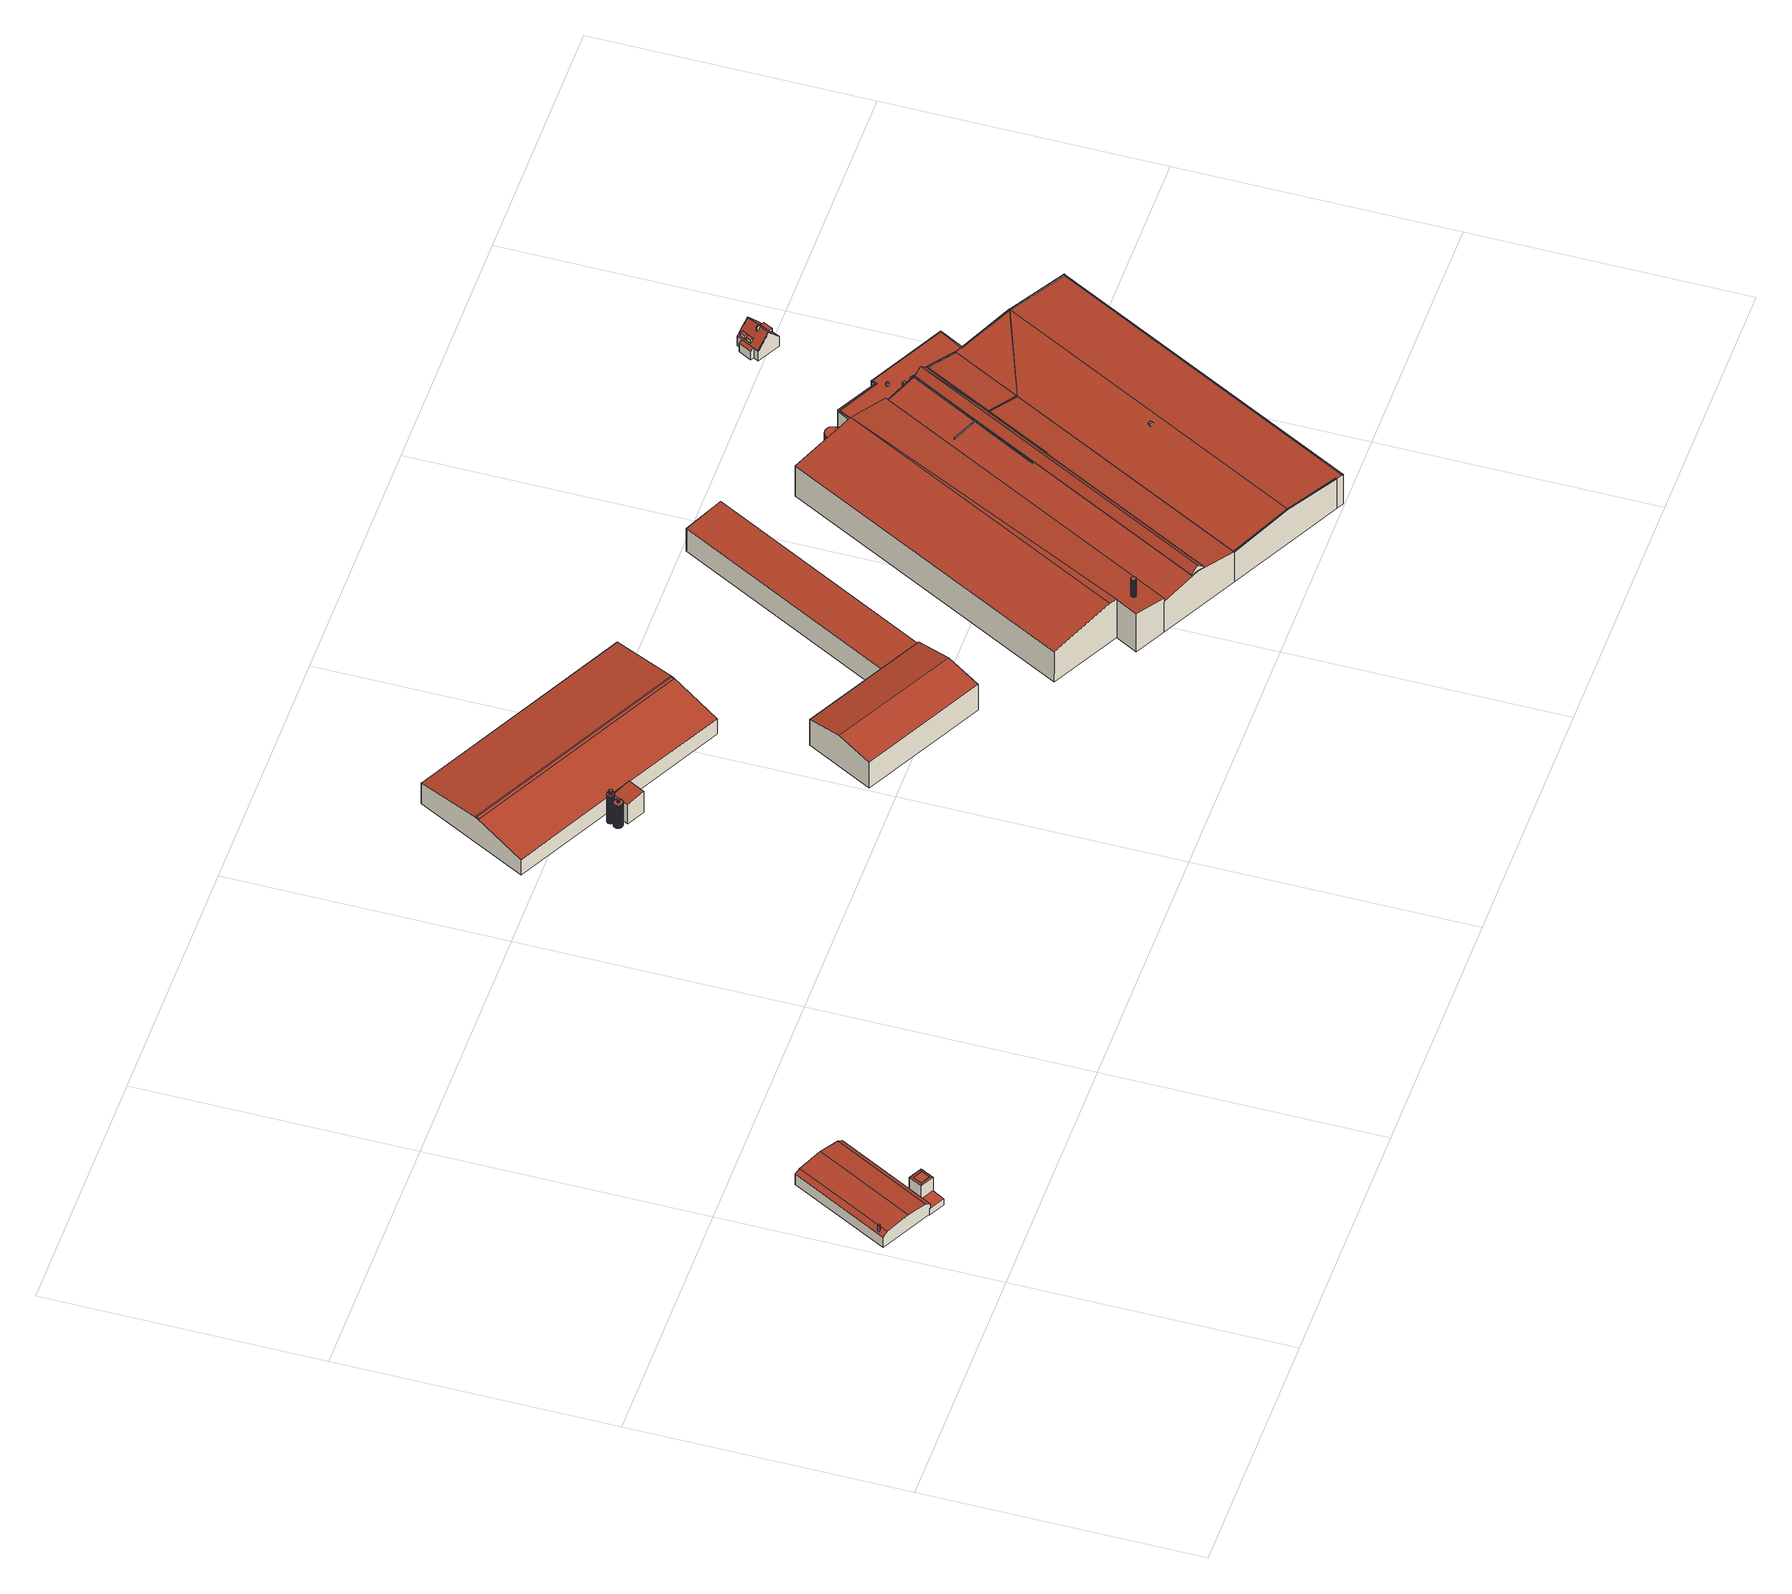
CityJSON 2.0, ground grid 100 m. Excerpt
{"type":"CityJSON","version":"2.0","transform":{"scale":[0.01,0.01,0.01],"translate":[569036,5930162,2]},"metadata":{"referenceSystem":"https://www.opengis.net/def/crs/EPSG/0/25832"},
"CityObjects":{
"building1":{"type":"Building","attributes":{"Grundfläche 2D":"940.198493","Grundhöhe NN":"5.475"},"children":["building1-1"],"geometry":[{"type":"Solid","lod":"3","boundaries":[[[[0,1,2,3,4,5]],[[6,7,8,9]],[[10,11,6,9]],[[7,12,13,8]],[[12,14,15,13]],[[16,17,18,19,20]],[[21,22,23,19,18,24,25]],[[21,25,26,27,28]],[[17,16,27,26]],[[29,30,31]],[[32,33,34,35,36,30,29]],[[0,23,22,1]],[[3,2,1,22,21,28]],[[16,20,5,4,3,28,27]],[[23,0,5,20,19]],[[29,31,37,38]],[[32,29,38,39]],[[33,32,39,40]],[[36,35,41,42]],[[30,14,12,7,6,11,43,37,31]],[[44,15,14,30,36,42]],[[10,9,8,13,15,44,45]],[[11,10,45,43]],[[35,34,18,17,46,41]],[[47,25,24,18,34,33,40]],[[26,25,47,48]],[[17,26,48,46]],[[45,44,42,41,46,48,47,40,39,38,37,43]]]],"semantics":{"surfaces":[{"type":"RoofSurface"},{"type":"WallSurface"},{"type":"GroundSurface"}],"values":[[0,0,0,0,0,0,0,0,0,0,0,1,1,1,1,1,1,1,1,1,1,1,1,1,1,1,1,2]]}}]},
"building1-1":{"type":"BuildingInstallation","parents":["building1"],"geometry":[{"type":"MultiSurface","lod":"3","boundaries":[[[49,50,51,52]],[[52,51,53,54]],[[49,52,54,55]],[[50,49,55,56]],[[51,50,56,53]]],"semantics":{"surfaces":[{"type":"RoofSurface"},{"type":"WallSurface"}],"values":[0,1,1,1,1]}}]},
"building2":{"type":"Building","attributes":{"Grundfläche 2D":"8.238364","Grundhöhe NN":"4.885"},"children":["building2-1"],"geometry":[{"type":"Solid","lod":"3","boundaries":[[[[57,58,59,60,61,62,63,64,65,66,67,68,69,70,71,72,73,74,75,76,77,78,79,80,81,82,83,84,85,86,87,88,89,90,91,92,93,94,95,96,97,98,99,100,101,102,103,104,105,106,107,108]],[[109,110,57,108]],[[110,111,112,59,58,57]],[[112,113,60,59]],[[113,114,61,60]],[[115,109,108,107]],[[116,115,107,106]],[[114,117,62,61]],[[117,118,63,62]],[[118,119,64,63]],[[119,120,65,64]],[[120,121,66,65]],[[121,122,67,66]],[[122,123,68,67]],[[123,124,69,68]],[[124,125,70,69]],[[125,126,71,70]],[[126,127,72,71]],[[127,128,73,72]],[[128,129,74,73]],[[129,130,75,74]],[[130,131,76,75]],[[131,132,77,76]],[[132,133,78,77]],[[133,134,79,78]],[[134,135,80,79]],[[135,136,81,80]],[[136,137,82,81]],[[137,138,83,82]],[[138,139,84,83]],[[139,140,85,84]],[[140,141,86,85]],[[141,142,87,86]],[[142,143,88,87]],[[143,144,89,88]],[[144,145,90,89]],[[145,146,91,90]],[[146,147,92,91]],[[147,148,93,92]],[[148,149,94,93]],[[149,150,95,94]],[[150,151,96,95]],[[151,152,97,96]],[[152,153,98,97]],[[153,154,99,98]],[[154,155,100,99]],[[155,156,101,100]],[[156,157,102,101]],[[157,158,159,104,103,102]],[[159,160,105,104]],[[160,116,106,105]],[[154,153,152,151,150,149,148,147,146,145,144,143,142,141,140,139,138,137,136,135,134,133,132,131,130,129,128,127,126,125,124,123,122,121,120,119,118,117,114,113,112,111,110,109,115,116,160,159,158,157,156,155]]]],"semantics":{"surfaces":[{"type":"RoofSurface"},{"type":"WallSurface"},{"type":"GroundSurface"}],"values":[[0,1,1,1,1,1,1,1,1,1,1,1,1,1,1,1,1,1,1,1,1,1,1,1,1,1,1,1,1,1,1,1,1,1,1,1,1,1,1,1,1,1,1,1,1,1,1,1,1,1,1,2]]}}]},
"building2-1":{"type":"BuildingInstallation","parents":["building2"],"geometry":[{"type":"MultiSurface","lod":"3","boundaries":[[[161,162,163,164,165,166,167,168,169,170,171,172,173,174,175,176,177,178,179,180,181,182,183,184,185,186,187,188,189,190,191,192,193,194,195,196,197,198,199,200,201,202,203,204,205,206,207,208,209,210]],[[211,212,166,165]],[[212,213,167,166]],[[213,214,168,167]],[[214,215,169,168]],[[216,217,164,163]],[[217,211,165,164]],[[215,218,170,169]],[[218,219,171,170]],[[172,171,219,220]],[[220,221,173,172]],[[221,222,174,173]],[[222,223,175,174]],[[223,224,176,175]],[[224,225,177,176]],[[225,226,178,177]],[[226,227,179,178]],[[227,228,180,179]],[[228,229,181,180]],[[229,230,182,181]],[[230,231,183,182]],[[231,232,184,183]],[[185,184,232,233]],[[233,234,186,185]],[[234,235,187,186]],[[235,236,188,187]],[[236,237,189,188]],[[237,238,190,189]],[[238,239,191,190]],[[239,240,192,191]],[[240,241,193,192]],[[241,242,194,193]],[[242,243,195,194]],[[196,195,243,244]],[[244,245,197,196]],[[245,246,198,197]],[[246,247,199,198]],[[247,248,200,199]],[[248,249,201,200]],[[249,250,202,201]],[[250,251,203,202]],[[251,252,204,203]],[[205,204,252,253]],[[253,254,206,205]],[[254,255,207,206]],[[255,256,208,207]],[[256,257,209,208]],[[257,258,210,209]],[[258,259,161,210]],[[259,260,162,161]],[[260,216,163,162]]],"semantics":{"surfaces":[{"type":"RoofSurface"},{"type":"WallSurface"}],"values":[0,1,1,1,1,1,1,1,1,1,1,1,1,1,1,1,1,1,1,1,1,1,1,1,1,1,1,1,1,1,1,1,1,1,1,1,1,1,1,1,1,1,1,1,1,1,1,1,1,1,1]}}]},
"building3":{"type":"Building","attributes":{"Grundfläche 2D":"5.163165","Grundhöhe NN":"4.885"},"children":["building3-1"],"geometry":[{"type":"Solid","lod":"3","boundaries":[[[[261,262,263,264,265,266,267,268,269,270,271,272,273,274,275,276,277,278,279,280,281,282,283,284,285,286,287,288,289,290,291,292,293,294,295,296,297,298,299,300,301,302,303,304,305,306,307,308,309,310,311,312,313,314,315,316,317,318,319,320,321,322,323,324,325,326,327,328,329,330,331,332,333,334,335,336,337,338,339,340,341,342,343,344,345,346,347,348,349,350,351,352,353,354,355,356]],[[357,262,261,356,358,359]],[[360,264,263,262,357,361]],[[362,266,265,264,360,363]],[[267,266,362,364]],[[268,267,364,365]],[[366,270,269,268,365,367]],[[356,355,368,358]],[[355,354,369,368]],[[370,272,271,270,366,371]],[[372,274,273,272,370,373]],[[374,276,275,274,372,375]],[[277,276,374,376]],[[377,279,278,277,376,378]],[[280,279,377,379]],[[281,280,379,380]],[[381,283,282,281,380,382]],[[383,285,284,283,381,384]],[[385,287,286,285,383,386]],[[387,289,288,287,385,388]],[[389,291,290,289,387,390]],[[292,291,389,391]],[[293,292,391,392]],[[393,295,294,293,392,394]],[[395,297,296,295,393,396]],[[298,297,395,397]],[[299,298,397,398]],[[300,299,398,399]],[[400,302,301,300,399,401]],[[402,304,303,302,400,403]],[[404,306,305,304,402,405]],[[307,306,404,406]],[[407,309,308,307,406,408]],[[409,311,310,309,407,410]],[[411,313,312,311,409,412]],[[413,315,314,313,411,414]],[[415,317,316,315,413,416]],[[417,319,318,317,415,418]],[[419,321,320,319,417,420]],[[421,323,322,321,419,422]],[[324,323,421,423]],[[424,326,325,324,423,425]],[[426,328,327,326,424,427]],[[428,330,329,328,426,429]],[[430,332,331,330,428,431]],[[432,334,333,332,430,433]],[[434,336,335,334,432,435]],[[436,338,337,336,434,437]],[[438,340,339,338,436,439]],[[440,342,341,340,438,441]],[[442,344,343,342,440,443]],[[444,346,345,344,442,445]],[[347,346,444,446]],[[348,347,446,447]],[[448,350,349,348,447,449]],[[450,352,351,350,448,451]],[[369,354,353,352,450,452]],[[446,444,445,442,443,440,441,438,439,436,437,434,435,432,433,430,431,428,429,426,427,424,425,423,421,422,419,420,417,418,415,416,413,414,411,412,409,410,407,408,406,404,405,402,403,400,401,399,398,397,395,396,393,394,392,391,389,390,387,388,385,386,383,384,381,382,380,379,377,378,376,374,375,372,373,370,371,366,367,365,364,362,363,360,361,357,359,358,368,369,452,450,451,448,449,447]]]],"semantics":{"surfaces":[{"type":"RoofSurface"},{"type":"WallSurface"},{"type":"GroundSurface"}],"values":[[0,1,1,1,1,1,1,1,1,1,1,1,1,1,1,1,1,1,1,1,1,1,1,1,1,1,1,1,1,1,1,1,1,1,1,1,1,1,1,1,1,1,1,1,1,1,1,1,1,1,1,1,1,1,1,1,1,2]]}}]},
"building3-1":{"type":"BuildingInstallation","parents":["building3"],"geometry":[{"type":"MultiSurface","lod":"3","boundaries":[[[453,454,455,456,457,458,459,460,461,462,463,464,465,466,467,468,469,470,471,472,473,474,475,476,477,478,479,480,481,482,483,484,485,486,487,488,489,490,491,492,493,494,495,496,497,498,499,500,501,502]],[[503,504,460,459]],[[504,505,461,460]],[[505,506,462,461]],[[506,507,463,462]],[[507,508,464,463]],[[509,503,459,458]],[[508,510,465,464]],[[510,511,466,465]],[[511,512,467,466]],[[512,513,468,467]],[[469,468,513,514]],[[514,515,470,469]],[[471,470,515,516]],[[516,517,472,471]],[[517,518,473,472]],[[518,519,474,473]],[[519,520,475,474]],[[476,475,520,521]],[[521,522,477,476]],[[522,523,478,477]],[[523,524,479,478]],[[524,525,480,479]],[[525,526,481,480]],[[526,527,482,481]],[[527,528,483,482]],[[528,529,484,483]],[[529,530,485,484]],[[530,531,486,485]],[[531,532,487,486]],[[532,533,488,487]],[[533,534,489,488]],[[490,489,534,535]],[[535,536,491,490]],[[492,491,536,537]],[[493,492,537,538]],[[538,539,494,493]],[[539,540,495,494]],[[540,541,496,495]],[[541,542,497,496]],[[542,543,498,497]],[[543,544,499,498]],[[544,545,500,499]],[[545,546,501,500]],[[546,547,502,501]],[[547,548,453,502]],[[548,549,454,453]],[[549,550,455,454]],[[550,551,456,455]],[[551,552,457,456]],[[552,509,458,457]]],"semantics":{"surfaces":[{"type":"RoofSurface"},{"type":"WallSurface"}],"values":[0,1,1,1,1,1,1,1,1,1,1,1,1,1,1,1,1,1,1,1,1,1,1,1,1,1,1,1,1,1,1,1,1,1,1,1,1,1,1,1,1,1,1,1,1,1,1,1,1,1,1]}}]},
"building4":{"type":"Building","attributes":{"Grundfläche 2D":"4215.085937","Grundhöhe NN":"4.885"},"geometry":[{"type":"Solid","lod":"3","boundaries":[[[[553,554,555,556,557,558]],[[554,553,559,560]],[[561,562,563,560,559,564,565,566,567,568,569]],[[570,566,565,571,572,562,561,573,574,575]],[[576,577,578,579,580,581]],[[582,583,584,585]],[[556,555,554,560,563,562,572]],[[557,556,572,571]],[[559,553,558,557,571,565,564]],[[586,569,568,567,587,588]],[[573,561,569,586,589]],[[573,589,590,574]],[[575,591,592,570]],[[567,566,570,592,587]],[[593,594,581,580,579,578,595,596,582,585]],[[576,581,594,597]],[[577,576,597,598]],[[578,577,598,595]],[[584,574,590,593,585]],[[582,596,591,575,583]],[[583,575,574,584]],[[594,593,590,589,586,588,587,592,591,596,595,598,597]]]],"semantics":{"surfaces":[{"type":"RoofSurface"},{"type":"WallSurface"},{"type":"GroundSurface"}],"values":[[0,0,0,0,0,0,1,1,1,1,1,1,1,1,1,1,1,1,1,1,1,2]]}}]},
"building5":{"type":"Building","attributes":{"Grundfläche 2D":"1373.666875","Grundhöhe NN":"5.481"},"geometry":[{"type":"Solid","lod":"3","boundaries":[[[[599,600,601,602]],[[602,603,604,599]],[[600,599,604,605,606]],[[601,600,606,607]],[[603,602,601,607,608]],[[604,603,608,605]],[[608,607,606,605]]]],"semantics":{"surfaces":[{"type":"RoofSurface"},{"type":"WallSurface"},{"type":"GroundSurface"}],"values":[[0,0,1,1,1,1,2]]}}]},
"building6":{"type":"Building","attributes":{"Grundfläche 2D":"1429.935138","Grundhöhe NN":"5.348"},"geometry":[{"type":"Solid","lod":"3","boundaries":[[[[609,610,611,612]],[[613,614,612,611]],[[614,615,609,612]],[[615,616,610,609]],[[616,613,611,610]],[[616,615,614,613]]]],"semantics":{"surfaces":[{"type":"RoofSurface"},{"type":"WallSurface"},{"type":"GroundSurface"}],"values":[[0,1,1,1,1,2]]}}]},
"building7":{"type":"Building","attributes":{"Grundfläche 2D":"15730.991427","Grundhöhe NN":"2.656"},"children":["building7-1","building7-2","building7-3","building7-4"],"geometry":[{"type":"MultiSurface","lod":"3","boundaries":[[[617,618,619,620]],[[619,621,622,620]],[[623,624,622]],[[624,620,622]],[[625,626,627,628,629,630],[631,632,633,634]],[[635,630,629,636,637,638],[639,640,641,642,643,644]],[[645,646,647,648,649,650,651,652,653]],[[651,650,654,655,656,657]],[[658,659,660,661]],[[662,663,664,665]],[[666,667,668,669,670,671]],[[672,671,673,674,675]],[[672,676,671]],[[676,666,671]],[[677,678,679,680,681,682,683]],[[680,684,685,686,687,688,689,681]],[[684,690,685]],[[691,692,693,694,695,696]],[[697,698,699,700]],[[700,701,697]],[[702,697,701,703,704,705,706]],[[707,708,709,710]],[[710,711,707]],[[711,712,707]],[[713,714,715,716,717,718,719,710,709,720]],[[721,707,712]],[[722,723,685,684,724,707,721]],[[725,724,726]],[[726,724,684]],[[727,728,729,730,731]],[[732,733,734,735,736]],[[626,625,618,617,648]],[[618,625,630,635,621,619]],[[622,621,635,638,654,623]],[[654,650,649,648,617,620,624,623]],[[627,626,648,647]],[[654,638,637,655]],[[737,656,655,637]],[[651,657,656,737,738,739,740,741,646,645,653,652]],[[661,660,632,631]],[[658,661,631,634]],[[659,658,634,633]],[[660,659,633,632]],[[641,663,662,642]],[[641,640,664,663]],[[742,743,664]],[[639,742,664,640]],[[665,664,743,644,643]],[[662,665,643,642]],[[670,669,744,745,746,673,671]],[[746,715,714,675,674,673]],[[666,676,672,675,714,713,720,709,708,668,667]],[[747,748,749,750,684,680,679,678]],[[723,722,721,688,687,686,685]],[[721,712,689,688]],[[710,719,691,696,683,682,681,689,712,711]],[[751,747,678,677,683,696,752]],[[717,716,694,693,692,691,719,718]],[[716,753,695,694]],[[753,752,696,695]],[[636,629,628,754,755,744,669]],[[636,669,668]],[[636,668,707]],[[725,737,637,636,707,724]],[[668,708,707]],[[756,741,740,739,738,737,725,757,758,759]],[[730,729,760,761]],[[731,730,761,762]],[[727,731,762,763]],[[736,735,764,765]],[[735,734,766,764]],[[698,697,702,767,768]],[[699,698,768,769]],[[701,700,699,769,770]],[[703,701,770,771]],[[703,771,754,628,704]],[[647,646,741,756,767,702,706,705,704,628,627]],[[746,745,744,755,772]],[[715,746,772,773]],[[753,716,715,773,774]],[[728,727,763,775,747,751,752,753,774,760,729]],[[733,732,736,765,757,725,726,684,750,749,748,747,775,766,734]],[[775,763,762,761,760,774,773,772,755,754,771,770,769,768,767,756,759,758,757,765,764,766]]],"semantics":{"surfaces":[{"type":"RoofSurface"},{"type":"WallSurface"},{"type":"GroundSurface"}],"values":[0,0,0,0,0,0,0,0,0,0,0,0,0,0,0,0,0,0,0,0,0,0,0,0,0,0,0,0,0,0,0,1,1,1,1,1,1,1,1,1,1,1,1,1,1,1,1,1,1,1,1,1,1,1,1,1,1,1,1,1,1,1,1,1,1,1,1,1,1,1,1,1,1,1,1,1,1,1,1,1,1,1,2]}}]},
"building7-1":{"type":"BuildingInstallation","parents":["building7"],"geometry":[{"type":"MultiSurface","lod":"3","boundaries":[[[776,743,742,777]],[[639,778,777,742]],[[778,779,776,777]],[[779,644,743,776]]],"semantics":{"surfaces":[{"type":"RoofSurface"},{"type":"WallSurface"}],"values":[0,1,1,1]}}]},
"building7-2":{"type":"BuildingInstallation","parents":["building7"],"geometry":[{"type":"MultiSurface","lod":"3","boundaries":[[[780,781,782,783,784,785,786,787,788,789,790,791,792,793,794,795,796,797,798,799,800,801,802,803,804,805,806,807,808,809,810,811,812,813,814,815,816,817,818,819,820,821,822,823,824,825,826,827,828,829]],[[789,788,830,831]],[[784,783,832,833]],[[785,784,833,834]],[[786,785,834,835]],[[787,786,835,836]],[[788,787,836,830]],[[790,789,831,837]],[[791,790,837,838]],[[792,791,838,839]],[[793,792,839,840]],[[794,793,840,841]],[[795,794,841,842]],[[796,795,842,843]],[[797,796,843,844]],[[798,797,844,845]],[[799,798,845,846]],[[800,799,846,847]],[[801,800,847,848]],[[802,801,848,849]],[[803,802,849,850]],[[804,803,850,851]],[[805,804,851,852]],[[806,805,852,853]],[[807,806,853,854]],[[808,807,854,855]],[[809,808,855,856]],[[810,809,856,857]],[[811,810,857,858]],[[812,811,858,859]],[[813,812,859,860]],[[814,813,860,861]],[[815,814,861,862]],[[816,815,862,863]],[[817,816,863,864]],[[818,817,864,865]],[[819,818,865,866]],[[820,819,866,867]],[[821,820,867,868]],[[822,821,868,869]],[[823,822,869,870]],[[824,823,870,871]],[[825,824,871,872]],[[826,825,872,873]],[[827,826,873,874]],[[828,827,874,875]],[[829,828,875,876]],[[780,829,876,877]],[[781,780,877,878]],[[782,781,878,879]],[[783,782,879,832]]],"semantics":{"surfaces":[{"type":"RoofSurface"},{"type":"WallSurface"}],"values":[0,1,1,1,1,1,1,1,1,1,1,1,1,1,1,1,1,1,1,1,1,1,1,1,1,1,1,1,1,1,1,1,1,1,1,1,1,1,1,1,1,1,1,1,1,1,1,1,1,1,1]}}]},
"building7-3":{"type":"BuildingInstallation","parents":["building7"],"geometry":[{"type":"MultiSurface","lod":"3","boundaries":[[[880,881,882,883]],[[883,882,884,885]],[[880,883,885,886]],[[881,880,886,887]],[[882,881,887,884]]],"semantics":{"surfaces":[{"type":"RoofSurface"},{"type":"WallSurface"}],"values":[0,1,1,1,1]}}]},
"building7-4":{"type":"BuildingInstallation","parents":["building7"],"geometry":[{"type":"MultiSurface","lod":"3","boundaries":[[[888,889,890,891]],[[892,893,891,890]],[[888,891,893,894]],[[894,895,889,888]],[[890,889,895,892]]],"semantics":{"surfaces":[{"type":"RoofSurface"},{"type":"WallSurface"}],"values":[0,1,1,1,1]}}]},
"building8":{"type":"Building","attributes":{"Grundfläche 2D":"15.210237","Grundhöhe NN":"5.505"},"geometry":[{"type":"Solid","lod":"3","boundaries":[[[[896,897,898,899]],[[900,901,899,898]],[[901,902,896,899]],[[902,903,897,896]],[[903,900,898,897]],[[903,902,901,900]]]],"semantics":{"surfaces":[{"type":"RoofSurface"},{"type":"WallSurface"},{"type":"GroundSurface"}],"values":[[0,1,1,1,1,2]]}}]},
"building9":{"type":"Building","attributes":{"Grundfläche 2D":"24.399470","Grundhöhe NN":"5.478"},"geometry":[{"type":"Solid","lod":"3","boundaries":[[[[904,905,906,907,908,909,910,911,912,913,914,915,916,917,918,919,920,921,922,923,924,925,926,927,928,929,930,931,932,933,934,935,936,937,938,939,940,941,942,943,944,945,946,947,948,949,950,951,952,953,954,955,956,957,958,959,960,961,962,963,964,965,966,967,968,969,970,971,972,973,974,975,976,977,978,979,980,981,982,983,984,985,986,987,988,989,990,991,992,993,994,995,996,997,998,999,1000,1001,1002,1003,1004]],[[1005,1006,905,904]],[[1006,1007,906,905]],[[1007,1008,907,906]],[[1008,1009,908,907]],[[1009,1010,909,908]],[[1010,1011,910,909]],[[1011,1012,911,910]],[[1012,1013,912,911]],[[1013,1014,913,912]],[[1014,1015,914,913]],[[1016,1005,904,1004]],[[1017,1016,1004,1003]],[[1015,1018,915,914]],[[1018,1019,916,915]],[[1019,1020,917,916]],[[1020,1021,918,917]],[[1021,1022,919,918]],[[1022,1023,920,919]],[[1023,1024,921,920]],[[1024,1025,922,921]],[[1025,1026,923,922]],[[1026,1027,924,923]],[[1027,1028,925,924]],[[1028,1029,926,925]],[[1029,1030,927,926]],[[1030,1031,928,927]],[[1031,1032,929,928]],[[1032,1033,930,929]],[[1033,1034,931,930]],[[1034,1035,932,931]],[[1035,1036,933,932]],[[1036,1037,934,933]],[[1037,1038,935,934]],[[1038,1039,936,935]],[[1039,1040,937,936]],[[1040,1041,938,937]],[[1041,1042,939,938]],[[1042,1043,940,939]],[[1043,1044,941,940]],[[1044,1045,942,941]],[[1045,1046,943,942]],[[1046,1047,944,943]],[[1047,1048,945,944]],[[1048,1049,946,945]],[[1049,1050,947,946]],[[1050,1051,948,947]],[[1051,1052,949,948]],[[1052,1053,950,949]],[[1053,1054,951,950]],[[1054,1055,952,951]],[[1055,1056,953,952]],[[1056,1057,954,953]],[[1057,1058,955,954]],[[1058,1059,956,955]],[[1059,1060,957,956]],[[1060,1061,958,957]],[[1061,1062,959,958]],[[1062,1063,960,959]],[[1063,1064,961,960]],[[1064,1065,962,961]],[[1065,1066,963,962]],[[1066,1067,964,963]],[[1067,1068,965,964]],[[1068,1069,966,965]],[[1069,1070,967,966]],[[1070,1071,968,967]],[[1071,1072,969,968]],[[1072,1073,970,969]],[[1073,1074,971,970]],[[1074,1075,972,971]],[[1075,1076,973,972]],[[1076,1077,974,973]],[[1077,1078,975,974]],[[1078,1079,976,975]],[[1079,1080,977,976]],[[1080,1081,978,977]],[[1081,1082,979,978]],[[1082,1083,980,979]],[[1083,1084,981,980]],[[1084,1085,982,981]],[[1085,1086,983,982]],[[1086,1087,984,983]],[[1087,1088,985,984]],[[1088,1089,986,985]],[[1089,1090,987,986]],[[1090,1091,988,987]],[[1091,1092,989,988]],[[1092,1093,990,989]],[[1093,1094,991,990]],[[1094,1095,992,991]],[[1095,1096,993,992]],[[1096,1097,994,993]],[[1097,1098,995,994]],[[1098,1099,996,995]],[[1099,1100,997,996]],[[1100,1101,998,997]],[[1101,1102,999,998]],[[1102,1103,1000,999]],[[1103,1104,1001,1000]],[[1104,1105,1002,1001]],[[1105,1017,1003,1002]],[[1101,1100,1099,1098,1097,1096,1095,1094,1093,1092,1091,1090,1089,1088,1087,1086,1085,1084,1083,1082,1081,1080,1079,1078,1077,1076,1075,1074,1073,1072,1071,1070,1069,1068,1067,1066,1065,1064,1063,1062,1061,1060,1059,1058,1057,1056,1055,1054,1053,1052,1051,1050,1049,1048,1047,1046,1045,1044,1043,1042,1041,1040,1039,1038,1037,1036,1035,1034,1033,1032,1031,1030,1029,1028,1027,1026,1025,1024,1023,1022,1021,1020,1019,1018,1015,1014,1013,1012,1011,1010,1009,1008,1007,1006,1005,1016,1017,1105,1104,1103,1102]]]],"semantics":{"surfaces":[{"type":"RoofSurface"},{"type":"WallSurface"},{"type":"GroundSurface"}],"values":[[0,1,1,1,1,1,1,1,1,1,1,1,1,1,1,1,1,1,1,1,1,1,1,1,1,1,1,1,1,1,1,1,1,1,1,1,1,1,1,1,1,1,1,1,1,1,1,1,1,1,1,1,1,1,1,1,1,1,1,1,1,1,1,1,1,1,1,1,1,1,1,1,1,1,1,1,1,1,1,1,1,1,1,1,1,1,1,1,1,1,1,1,1,1,1,1,1,1,1,1,1,1,2]]}}]},
"building10":{"type":"Building","attributes":{"Grundfläche 2D":"458.749838","Grundhöhe NN":"5.255"},"children":["building10-1","building10-2","building10-3","building10-4"],"geometry":[{"type":"Solid","lod":"3","boundaries":[[[[1106,1107,1108,1109,1110,1111,1112,1113,1114,1115,1116,1117,1118,1119]],[[1120,1121,1122,1123,1124,1125,1126,1127,1128,1129,1130,1131,1132,1133,1134,1135,1136]],[[1137,1138,1139,1140]],[[1141,1142,1143,1144,1145,1146]],[[1147,1121,1111,1110]],[[1121,1120,1112,1111]],[[1120,1136,1113,1112]],[[1136,1135,1114,1113]],[[1134,1115,1114,1135]],[[1116,1115,1134,1133]],[[1117,1116,1133,1132]],[[1132,1148,1118,1117]],[[1148,1149,1119,1118]],[[1149,1150,1151,1107,1106,1119]],[[1151,1152,1108,1107]],[[1152,1153,1109,1108]],[[1147,1110,1109,1153]],[[1139,1138,1154,1155]],[[1140,1139,1155,1156]],[[1137,1140,1156,1157]],[[1122,1121,1147,1158,1159]],[[1123,1122,1159,1160]],[[1161,1162,1163,1164,1148,1132,1131,1130,1129,1128,1127,1126,1125,1124,1123,1160,1165]],[[1137,1157,1166,1149,1148,1164,1154,1138]],[[1151,1150,1149,1166,1167,1146,1145]],[[1151,1145,1144,1152]],[[1168,1153,1152,1144,1143,1169]],[[1147,1153,1168,1158]],[[1141,1146,1167,1170]],[[1142,1141,1170,1171]],[[1143,1142,1171,1169]],[[1168,1169,1171,1170,1167,1166,1157,1156,1155,1154,1164,1163,1162,1161,1165,1160,1159,1158]]]],"semantics":{"surfaces":[{"type":"RoofSurface"},{"type":"WallSurface"},{"type":"GroundSurface"}],"values":[[0,0,0,0,1,1,1,1,1,1,1,1,1,1,1,1,1,1,1,1,1,1,1,1,1,1,1,1,1,1,1,2]]}}]},
"building10-1":{"type":"BuildingInstallation","parents":["building10"],"geometry":[{"type":"MultiSurface","lod":"3","boundaries":[[[1172,1173,1174,1175,1176,1177]],[[1128,1129,1130,1131,1175,1174,1173,1172]],[[1131,1178,1176,1175]],[[1178,1179,1177,1176]],[[1179,1128,1172,1177]]],"semantics":{"surfaces":[{"type":"RoofSurface"},{"type":"WallSurface"}],"values":[0,1,1,1,1]}}]},
"building10-2":{"type":"BuildingInstallation","parents":["building10"],"geometry":[{"type":"MultiSurface","lod":"3","boundaries":[[[1180,1181,1182,1183]],[[1126,1127,1183,1182]],[[1180,1183,1127,1184]],[[1181,1180,1184,1185]],[[1185,1126,1182,1181]]],"semantics":{"surfaces":[{"type":"RoofSurface"},{"type":"WallSurface"}],"values":[0,1,1,1,1]}}]},
"building10-3":{"type":"BuildingInstallation","parents":["building10"],"geometry":[{"type":"MultiSurface","lod":"3","boundaries":[[[1186,1187,1188,1189,1190]],[[1191,1188,1187,1186,1125,1192]],[[1189,1188,1191,1193]],[[1190,1189,1193,1124]],[[1186,1190,1124,1125]]],"semantics":{"surfaces":[{"type":"RoofSurface"},{"type":"WallSurface"}],"values":[0,1,1,1,1]}}]},
"building10-4":{"type":"BuildingInstallation","parents":["building10"],"geometry":[{"type":"MultiSurface","lod":"3","boundaries":[[[1194,1195,1196,1197,1198,1199,1200,1201,1202]],[[1203,1204,1198,1197]],[[1204,1205,1199,1198]],[[1205,1206,1200,1199]],[[1206,1207,1201,1200]],[[1202,1201,1207,1208]],[[1208,1209,1194,1202]],[[1209,1210,1211,1196,1195,1194]],[[1197,1196,1211,1203]]],"semantics":{"surfaces":[{"type":"RoofSurface"},{"type":"WallSurface"}],"values":[0,1,1,1,1,1,1,1,1]}}]},
"building11":{"type":"Building","attributes":{"Grundfläche 2D":"100.544453","Grundhöhe NN":"4.992"},"children":["building11-1","building11-2","building11-3","building11-4","building11-5"],"geometry":[{"type":"Solid","lod":"3","boundaries":[[[[1212,1213,1214,1215]],[[1216,1217,1218,1219,1220,1221,1222,1223,1224,1225,1226,1227],[1228,1215,1214,1229]],[[1230,1231,1221,1220,1219]],[[1232,1233,1234,1235,1236,1231,1230,1219,1218,1217,1216,1237]],[[1238,1236,1235]],[[1234,1239,1240,1235]],[[1213,1212,1228,1229]],[[1214,1213,1229]],[[1212,1215,1228]],[[1225,1224,1223,1241,1242]],[[1225,1242,1243,1227,1226]],[[1216,1227,1243,1244]],[[1237,1216,1244,1245,1233,1232]],[[1234,1233,1245,1246]],[[1239,1234,1246,1247]],[[1240,1239,1247,1248]],[[1235,1240,1248,1249]],[[1238,1235,1249,1250]],[[1241,1223,1222,1221,1231,1236,1238,1250,1251]],[[1246,1245,1244,1243,1242,1241,1251,1250,1249,1248,1247]]]],"semantics":{"surfaces":[{"type":"RoofSurface"},{"type":"WallSurface"},{"type":"GroundSurface"}],"values":[[0,0,0,0,0,0,1,1,1,1,1,1,1,1,1,1,1,1,1,2]]}}]},
"building11-1":{"type":"BuildingInstallation","parents":["building11"],"geometry":[{"type":"MultiSurface","lod":"3","boundaries":[[[1252,1226,1253]],[[1252,1253,1254]],[[1255,1254,1253,1256]],[[1253,1257,1237,1258,1259,1260,1256]],[[1226,1227,1253]],[[1257,1253,1227,1216]],[[1257,1216,1237]],[[1255,1256,1260,1259,1217,1261]]],"semantics":{"surfaces":[{"type":"RoofSurface"},{"type":"WallSurface"}],"values":[0,0,0,0,1,1,1,1]}}]},
"building11-2":{"type":"BuildingInstallation","parents":["building11"],"geometry":[{"type":"MultiSurface","lod":"3","boundaries":[[[1262,1263,1264,1236,1265,1266]],[[1262,1266,1267]],[[1268,1267,1266,1269]],[[1221,1222,1269,1266]],[[1222,1270,1268,1269]],[[1231,1221,1266,1265,1236]],[[1230,1264,1263,1262,1267,1268,1270,1220]]],"semantics":{"surfaces":[{"type":"RoofSurface"},{"type":"WallSurface"}],"values":[0,0,0,1,1,1,1]}}]},
"building11-3":{"type":"BuildingInstallation","parents":["building11"],"geometry":[{"type":"MultiSurface","lod":"3","boundaries":[[[1271,1272,1273,1274,1275]],[[1273,1272,1219,1218]],[[1274,1273,1218,1276]],[[1275,1274,1276,1277]],[[1219,1272,1271,1275,1277,1278]]],"semantics":{"surfaces":[{"type":"RoofSurface"},{"type":"WallSurface"}],"values":[0,1,1,1,1]}}]},
"building11-4":{"type":"BuildingInstallation","parents":["building11"],"geometry":[{"type":"MultiSurface","lod":"3","boundaries":[[[1279,1280,1281,1282]],[[1280,1279,1283]],[[1283,1284,1281,1280]],[[1281,1284,1282]]],"semantics":{"surfaces":[{"type":"RoofSurface"},{"type":"WallSurface"}],"values":[0,1,1,1]}}]},
"building11-5":{"type":"BuildingInstallation","parents":["building11"],"geometry":[{"type":"MultiSurface","lod":"3","boundaries":[[[1285,1286,1287,1288,1289]],[[1285,1290,1286]],[[1287,1286,1290,1291]],[[1288,1287,1291,1292]],[[1288,1292,1289]]],"semantics":{"surfaces":[{"type":"RoofSurface"},{"type":"WallSurface"}],"values":[0,1,1,1,1]}}]}
},
"vertices":[
[2405,3643,1269],[2726,3474,1269],[2729,3478,1269],[2892,3787,1269],[2584,3949,1269],[2570,3957,1269],[267,4124,938],[1092,3688,1050],[2989,7282,1050],[2163,7717,938],[1971,7818,825],[75,4225,825],[1812,3308,938],[3709,6902,938],[1988,3215,825],[3884,6809,825],[2584,3949,1249],[2539,4100,1238],[2283,3614,1238],[2408,3648,1247],[2570,3957,1247],[2729,3478,1247],[2726,3474,1246],[2405,3643,1246],[2751,3367,1238],[2766,3360,1238],[3022,3845,1238],[2878,3794,1249],[2892,3787,1247],[1947,3215,628],[1988,3215,629],[1956,3232,628],[2513,2916,628],[2751,3367,650],[2283,3614,650],[2310,3665,652],[2243,3700,652],[1956,3232,347],[1947,3215,347],[2513,2916,347],[2751,3367,347],[2310,3665,347],[2243,3700,347],[75,4225,347],[3884,6809,347],[1971,7818,347],[2539,4100,347],[2766,3360,347],[3022,3845,347],
[299,4389,1141],[327,4444,1141],[269,4474,1141],[241,4419,1141],[269,4474,854],[241,4419,854],[299,4389,888],[327,4444,888],
[15907,18362,1343],[15892,18362,1343],[15887,18362,1343],[15867,18358,1343],[15847,18353,1343],[15828,18345,1343],[15811,18334,1343],[15795,18322,1343],[15780,18307,1343],[15768,18291,1343],[15758,18274,1343],[15750,18255,1343],[15744,18236,1343],[15741,18215,1343],[15740,18195,1343],[15742,18175,1343],[15747,18155,1343],[15754,18136,1343],[15763,18118,1343],[15774,18101,1343],[15788,18086,1343],[15803,18072,1343],[15820,18061,1343],[15838,18051,1343],[15857,18045,1343],[15877,18040,1343],[15897,18038,1343],[15918,18039,1343],[15938,18042,1343],[15957,18048,1343],[15976,18056,1343],[15994,18066,1343],[16010,18079,1343],[16024,18093,1343],[16036,18109,1343],[16047,18127,1343],[16055,18146,1343],[16060,18165,1343],[16064,18185,1343],[16064,18206,1343],[16062,18226,1343],[16058,18246,1343],[16051,18265,1343],[16042,18283,1343],[16030,18300,1343],[16017,18315,1343],[16008,18323,1343],[16001,18329,1343],[15985,18340,1343],[15966,18349,1343],[15947,18356,1343],[15927,18361,1343],[15927,18361,288],[15907,18362,288],[15892,18362,288],[15887,18362,288],[15867,18358,288],[15847,18353,288],[15947,18356,288],[15966,18349,288],[15828,18345,288],[15811,18334,288],[15795,18322,288],[15780,18307,288],[15768,18291,288],[15758,18274,288],[15750,18255,288],[15744,18236,288],[15741,18215,288],[15740,18195,288],[15742,18175,288],[15747,18155,288],[15754,18136,288],[15763,18118,288],[15774,18101,288],[15788,18086,288],[15803,18072,288],[15820,18061,288],[15838,18051,288],[15857,18045,288],[15877,18040,288],[15897,18038,288],[15918,18039,288],[15938,18042,288],[15957,18048,288],[15976,18056,288],[15994,18066,288],[16010,18079,288],[16024,18093,288],[16036,18109,288],[16047,18127,288],[16055,18146,288],[16060,18165,288],[16064,18185,288],[16064,18206,288],[16062,18226,288],[16058,18246,288],[16051,18265,288],[16042,18283,288],[16030,18300,288],[16017,18315,288],[16008,18323,288],[16001,18329,288],[15985,18340,288],
[15928,18233,1490],[15923,18236,1490],[15919,18238,1490],[15914,18240,1490],[15909,18241,1490],[15904,18242,1490],[15898,18242,1490],[15893,18241,1490],[15888,18239,1490],[15883,18237,1490],[15879,18235,1490],[15875,18231,1490],[15871,18228,1490],[15868,18224,1490],[15865,18219,1490],[15863,18214,1490],[15862,18209,1490],[15861,18204,1490],[15861,18199,1490],[15861,18194,1490],[15862,18189,1490],[15864,18184,1490],[15867,18179,1490],[15869,18175,1490],[15873,18171,1490],[15877,18167,1490],[15881,18165,1490],[15886,18162,1490],[15891,18161,1490],[15896,18159,1490],[15901,18159,1490],[15906,18159,1490],[15911,18160,1490],[15916,18161,1490],[15921,18163,1490],[15926,18166,1490],[15930,18169,1490],[15933,18173,1490],[15936,18177,1490],[15939,18182,1490],[15941,18186,1490],[15943,18191,1490],[15944,18196,1490],[15944,18202,1490],[15943,18207,1490],[15942,18212,1490],[15940,18217,1490],[15938,18221,1490],[15935,18226,1490],[15931,18230,1490],[15909,18241,1343],[15904,18242,1343],[15898,18242,1343],[15893,18241,1343],[15888,18239,1343],[15919,18238,1343],[15914,18240,1343],[15883,18237,1343],[15879,18235,1343],[15875,18231,1343],[15871,18228,1343],[15868,18224,1343],[15865,18219,1343],[15863,18214,1343],[15862,18209,1343],[15861,18204,1343],[15861,18199,1343],[15861,18194,1343],[15862,18189,1343],[15864,18184,1343],[15867,18179,1343],[15869,18175,1343],[15873,18171,1343],[15877,18167,1343],[15881,18165,1343],[15886,18162,1343],[15891,18161,1343],[15896,18159,1343],[15901,18159,1343],[15906,18159,1343],[15911,18160,1343],[15916,18161,1343],[15921,18163,1343],[15926,18166,1343],[15930,18169,1343],[15933,18173,1343],[15936,18177,1343],[15939,18182,1343],[15941,18186,1343],[15943,18191,1343],[15944,18196,1343],[15944,18202,1343],[15943,18207,1343],[15942,18212,1343],[15940,18217,1343],[15938,18221,1343],[15935,18226,1343],[15931,18230,1343],[15928,18233,1343],[15923,18236,1343],
[15970,18361,1546],[15982,18359,1546],[15986,18359,1546],[15998,18358,1546],[16002,18358,1546],[16014,18358,1546],[16018,18359,1546],[16030,18361,1546],[16034,18362,1546],[16045,18366,1546],[16049,18368,1546],[16060,18373,1546],[16064,18375,1546],[16074,18381,1546],[16077,18384,1546],[16086,18391,1546],[16097,18403,1546],[16100,18406,1546],[16107,18416,1546],[16109,18420,1546],[16115,18430,1546],[16117,18434,1546],[16121,18445,1546],[16122,18449,1546],[16125,18460,1546],[16126,18464,1546],[16128,18476,1546],[16128,18480,1546],[16128,18492,1546],[16127,18504,1546],[16126,18508,1546],[16123,18520,1546],[16122,18524,1546],[16118,18535,1546],[16117,18539,1546],[16111,18550,1546],[16109,18553,1546],[16102,18563,1546],[16100,18566,1546],[16089,18578,1546],[16080,18586,1546],[16077,18589,1546],[16067,18595,1546],[16063,18598,1546],[16053,18603,1546],[16049,18605,1546],[16033,18610,1546],[16022,18612,1546],[16018,18613,1546],[16006,18614,1546],[16002,18614,1546],[15990,18614,1546],[15985,18614,1546],[15974,18612,1546],[15969,18611,1546],[15958,18607,1546],[15954,18606,1546],[15943,18601,1546],[15940,18599,1546],[15929,18593,1546],[15926,18591,1546],[15917,18583,1546],[15913,18581,1546],[15902,18569,1546],[15895,18560,1546],[15892,18556,1546],[15886,18546,1546],[15884,18542,1546],[15880,18531,1546],[15878,18527,1546],[15875,18516,1546],[15874,18512,1546],[15872,18500,1546],[15872,18496,1546],[15871,18484,1546],[15871,18480,1546],[15872,18475,1546],[15873,18464,1546],[15874,18460,1546],[15877,18448,1546],[15879,18444,1546],[15883,18433,1546],[15885,18429,1546],[15890,18419,1546],[15893,18415,1546],[15900,18406,1546],[15908,18396,1546],[15910,18394,1546],[15914,18391,1546],[15923,18383,1546],[15926,18381,1546],[15936,18374,1546],[15940,18372,1546],[15951,18367,1546],[15955,18366,1546],[15966,18362,1546],[15982,18359,288],[15966,18362,288],[15970,18361,288],[15998,18358,288],[15986,18359,288],[16014,18358,288],[16002,18358,288],[16018,18359,288],[16030,18361,288],[16045,18366,288],[16034,18362,288],[15955,18366,288],[15951,18367,288],[16060,18373,288],[16049,18368,288],[16074,18381,288],[16064,18375,288],[16086,18391,288],[16077,18384,288],[16097,18403,288],[16107,18416,288],[16100,18406,288],[16109,18420,288],[16115,18430,288],[16121,18445,288],[16117,18434,288],[16125,18460,288],[16122,18449,288],[16128,18476,288],[16126,18464,288],[16128,18492,288],[16128,18480,288],[16126,18508,288],[16127,18504,288],[16123,18520,288],[16122,18524,288],[16117,18539,288],[16118,18535,288],[16109,18553,288],[16111,18550,288],[16102,18563,288],[16100,18566,288],[16089,18578,288],[16077,18589,288],[16080,18586,288],[16063,18598,288],[16067,18595,288],[16049,18605,288],[16053,18603,288],[16033,18610,288],[16018,18613,288],[16022,18612,288],[16002,18614,288],[16006,18614,288],[15985,18614,288],[15990,18614,288],[15969,18611,288],[15974,18612,288],[15954,18606,288],[15958,18607,288],[15940,18599,288],[15943,18601,288],[15926,18591,288],[15929,18593,288],[15913,18581,288],[15917,18583,288],[15902,18569,288],[15892,18556,288],[15895,18560,288],[15884,18542,288],[15886,18546,288],[15878,18527,288],[15880,18531,288],[15874,18512,288],[15875,18516,288],[15872,18496,288],[15872,18500,288],[15871,18480,288],[15871,18484,288],[15873,18464,288],[15872,18475,288],[15877,18448,288],[15874,18460,288],[15883,18433,288],[15879,18444,288],[15890,18419,288],[15885,18429,288],[15900,18406,288],[15893,18415,288],[15908,18396,288],[15910,18394,288],[15923,18383,288],[15914,18391,288],[15936,18374,288],[15926,18381,288],[15940,18372,288],
[15949,18455,1709],[15953,18449,1709],[15958,18443,1709],[15964,18438,1709],[15970,18434,1709],[15977,18431,1709],[15984,18428,1709],[15991,18427,1709],[15999,18426,1709],[16006,18427,1709],[16014,18428,1709],[16021,18430,1709],[16028,18433,1709],[16034,18437,1709],[16040,18442,1709],[16045,18447,1709],[16050,18453,1709],[16053,18460,1709],[16056,18467,1709],[16058,18474,1709],[16059,18481,1709],[16059,18489,1709],[16058,18496,1709],[16057,18504,1709],[16054,18511,1709],[16051,18517,1709],[16046,18523,1709],[16041,18529,1709],[16035,18534,1709],[16029,18538,1709],[16022,18541,1709],[16015,18544,1709],[16008,18545,1709],[16001,18546,1709],[15993,18545,1709],[15986,18544,1709],[15979,18542,1709],[15972,18539,1709],[15965,18535,1709],[15959,18530,1709],[15954,18525,1709],[15950,18519,1709],[15946,18512,1709],[15943,18505,1709],[15941,18498,1709],[15940,18491,1709],[15940,18483,1709],[15941,18476,1709],[15943,18468,1709],[15945,18461,1709],[15984,18428,1546],[15991,18427,1546],[15999,18426,1546],[16006,18427,1546],[16014,18428,1546],[16021,18430,1546],[15977,18431,1546],[16028,18433,1546],[16034,18437,1546],[16040,18442,1546],[16045,18447,1546],[16050,18453,1546],[16053,18460,1546],[16056,18467,1546],[16058,18474,1546],[16059,18481,1546],[16059,18489,1546],[16058,18496,1546],[16057,18504,1546],[16054,18511,1546],[16051,18517,1546],[16046,18523,1546],[16041,18529,1546],[16035,18534,1546],[16029,18538,1546],[16022,18541,1546],[16015,18544,1546],[16008,18545,1546],[16001,18546,1546],[15993,18545,1546],[15986,18544,1546],[15979,18542,1546],[15972,18539,1546],[15965,18535,1546],[15959,18530,1546],[15954,18525,1546],[15950,18519,1546],[15946,18512,1546],[15943,18505,1546],[15941,18498,1546],[15940,18491,1546],[15940,18483,1546],[15941,18476,1546],[15943,18468,1546],[15945,18461,1546],[15949,18455,1546],[15953,18449,1546],[15958,18443,1546],[15964,18438,1546],[15970,18434,1546],
[21720,18175,1492],[13753,22337,1492],[13751,22335,1491],[13716,22268,1463],[21684,18105,1463],[21719,18172,1491],[21756,18242,1465],[13788,22405,1465],[13727,22347,1472],[13751,22335,1472],[13753,22337,1472],[21720,18175,1472],[21719,18172,1472],[21748,18157,1472],[22931,20421,1250],[14930,24601,1250],[14910,24611,1250],[20805,16351,1000],[21684,18105,1455],[13716,22268,1455],[12784,20542,1000],[16437,18633,1000],[17064,18306,1000],[16043,17914,1156],[16692,17575,1268],[17007,18178,1268],[16999,18182,1267],[16372,18509,1158],[16358,18517,1156],[16999,18182,1100],[17064,18306,1018],[16437,18633,1018],[16372,18509,1100],[14910,24611,288],[22931,20421,288],[14930,24601,288],[12784,20542,288],[16437,18633,288],[17064,18306,288],[20805,16351,288],[16372,18509,288],[16358,18517,288],[17007,18178,288],[16999,18182,288],[16043,17914,288],[16692,17575,288],
[20523,12093,1794],[19882,10879,1538],[24314,8538,1538],[24955,9753,1794],[25594,10962,1538],[21162,13302,1538],[21162,13302,348],[19882,10879,348],[24314,8538,348],[25594,10962,348],
[29785,19036,1522],[28395,19770,1381],[24147,11726,1381],[25537,10992,1522],[24147,11726,335],[25537,10992,335],[29785,19036,335],[28395,19770,335],
[36901,14627,1753],[30950,3317,1753],[31185,3193,1994],[37136,14503,1994],[31426,3067,1753],[36055,11865,1753],[37377,14376,1753],[37140,14501,1989],[30950,3317,1712],[36901,14627,1712],[35746,15235,1469],[29775,3888,1469],[31169,3155,1763],[31188,3192,1763],[36858,14637,1704],[36881,14625,1709],[34307,9773,1706],[34284,9785,1701],[31426,3067,1713],[32616,2394,1459],[38586,13740,1459],[37377,14376,1713],[36094,11845,1705],[34859,9483,1704],[34839,9494,1708],[37387,14363,1710],[37406,14353,1706],[36109,11875,1705],[36881,14675,1729],[35761,15264,1475],[35746,15235,1475],[36901,14627,1736],[37136,14503,1790],[37140,14501,1791],[37156,14531,1791],[36985,14621,1752],[36896,14667,1732],[37377,14376,1739],[38586,13740,1475],[38602,13770,1475],[37392,14406,1739],[34284,9785,1756],[34307,9773,1756],[36881,14625,1756],[36858,14637,1756],[37387,14363,1756],[34839,9494,1756],[34859,9483,1756],[37406,14353,1756],[34841,1263,1647],[34833,1267,1646],[32632,2425,1456],[32616,2394,1456],[34817,1235,1646],[34825,1232,1647],[34922,1220,1640],[36794,195,1466],[36796,199,1466],[36810,226,1466],[34915,1223,1640],[43032,11416,1453],[43042,11434,1453],[40803,12612,1658],[40800,12613,1658],[40783,12580,1658],[40786,12579,1658],[43024,11401,1453],[38837,13646,1472],[38820,13613,1472],[39462,13275,1533],[39474,13269,1534],[40754,12595,1655],[40757,12594,1656],[38819,13613,1472],[42994,11417,1445],[37472,925,1445],[37466,913,1445],[37027,78,1445],[37057,62,1445],[43024,11401,1445],[34352,16017,1891],[32088,17208,1478],[26527,6639,1478],[28791,5448,1891],[29067,5302,1847],[35766,15273,1631],[28638,4487,1847],[29775,3888,1631],[35746,15235,1631],[35761,15264,1631],[37266,11232,1453],[32632,2425,1453],[34834,1267,1638],[40786,12579,1638],[40783,12580,1637],[40757,12594,1635],[34922,1220,1629],[36810,226,1448],[36796,199,1448],[37027,78,1426],[37466,913,1426],[37472,925,1426],[42994,11417,1426],[34915,1224,1630],[40754,12595,1635],[39474,13269,1526],[39462,13275,1525],[38586,13740,1453],[38602,13770,1453],[38829,13650,1470],[43032,11416,1134],[43024,11401,1134],[37503,908,1134],[37539,889,1134],[43068,11398,1134],[40800,12613,947],[40803,12612,947],[41262,12370,947],[40491,13071,947],[39491,13302,947],[38602,13770,1459],[37156,14531,1763],[36896,14667,1708],[36881,14675,1705],[35761,15264,1469],[36094,11845,1738],[36109,11875,1738],[32616,2394,1453],[34817,1235,1638],[36794,195,1448],[43042,11434,1424],[40803,12612,1638],[40800,12613,1637],[39491,13302,1526],[43032,11416,1424],[43024,11401,1424],[37057,62,1424],[29775,3888,66],[32616,2394,66],[35761,15264,66],[38602,13770,66],[36896,14667,66],[36881,14675,66],[37503,908,66],[37539,889,66],[43068,11398,66],[43032,11416,66],[40491,13071,66],[39491,13302,66],[41262,12370,66],[35766,15273,66],[32088,17208,66],[26527,6639,66],[29067,5302,66],[28638,4487,66],[36794,195,66],[36796,199,66],[37057,62,66],[43042,11434,66],
[37264,11271,1488],[37248,11241,1488],[37248,11241,1463],[37264,11271,1463],
[29569,4856,2544],[29568,4867,2544],[29566,4878,2544],[29562,4888,2544],[29557,4898,2544],[29550,4908,2544],[29543,4916,2544],[29535,4923,2544],[29526,4929,2544],[29516,4934,2544],[29505,4938,2544],[29494,4941,2544],[29483,4942,2544],[29472,4941,2544],[29461,4939,2544],[29451,4936,2544],[29441,4932,2544],[29431,4926,2544],[29422,4920,2544],[29415,4912,2544],[29408,4903,2544],[29402,4893,2544],[29398,4883,2544],[29395,4873,2544],[29393,4862,2544],[29393,4851,2544],[29394,4839,2544],[29396,4829,2544],[29400,4818,2544],[29405,4808,2544],[29411,4799,2544],[29418,4791,2544],[29427,4784,2544],[29436,4777,2544],[29446,4772,2544],[29456,4769,2544],[29467,4766,2544],[29478,4765,2544],[29489,4766,2544],[29500,4767,2544],[29511,4770,2544],[29521,4775,2544],[29530,4780,2544],[29539,4787,2544],[29547,4795,2544],[29554,4804,2544],[29559,4813,2544],[29564,4824,2544],[29567,4834,2544],[29569,4845,2544],[29526,4929,1750],[29516,4934,1752],[29562,4888,1741],[29557,4898,1743],[29550,4908,1744],[29543,4916,1746],[29535,4923,1748],[29505,4938,1753],[29494,4941,1755],[29483,4942,1757],[29472,4941,1758],[29461,4939,1760],[29451,4936,1761],[29441,4932,1762],[29431,4926,1763],[29422,4920,1764],[29415,4912,1765],[29408,4903,1765],[29402,4893,1765],[29398,4883,1765],[29395,4873,1765],[29393,4862,1764],[29393,4851,1763],[29394,4839,1762],[29396,4829,1761],[29400,4818,1760],[29405,4808,1758],[29411,4799,1756],[29418,4791,1755],[29427,4784,1753],[29436,4777,1751],[29446,4772,1749],[29456,4769,1747],[29467,4766,1746],[29478,4765,1744],[29489,4766,1742],[29500,4767,1741],[29511,4770,1739],[29521,4775,1738],[29530,4780,1737],[29539,4787,1736],[29547,4795,1736],[29554,4804,1736],[29559,4813,1736],[29564,4824,1736],[29567,4834,1736],[29569,4845,1737],[29569,4856,1738],[29568,4867,1739],[29566,4878,1740],
[37224,6597,1700],[37277,6693,1700],[37182,6745,1700],[37129,6649,1700],[37182,6745,1602],[37129,6649,1602],[37224,6597,1610],[37277,6693,1610],
[34745,12606,1572],[34734,12586,1572],[35455,12190,1728],[35466,12211,1728],[35455,12190,1685],[35466,12211,1686],[34745,12606,1532],[34734,12586,1532],
[33870,16858,623],[33332,17138,623],[33216,16916,623],[33754,16636,623],[33216,16916,350],[33754,16636,350],[33870,16858,350],[33332,17138,350],
[34160,16316,1104],[34177,16312,1104],[34194,16310,1104],[34212,16308,1104],[34229,16307,1104],[34247,16308,1104],[34264,16309,1104],[34281,16312,1104],[34299,16316,1104],[34315,16321,1104],[34332,16326,1104],[34348,16333,1104],[34364,16341,1104],[34379,16350,1104],[34393,16360,1104],[34407,16371,1104],[34420,16382,1104],[34433,16394,1104],[34445,16407,1104],[34455,16421,1104],[34465,16436,1104],[34474,16451,1104],[34482,16466,1104],[34489,16482,1104],[34495,16499,1104],[34500,16516,1104],[34504,16533,1104],[34507,16550,1104],[34509,16567,1104],[34509,16585,1104],[34509,16602,1104],[34507,16620,1104],[34505,16637,1104],[34501,16654,1104],[34496,16671,1104],[34490,16688,1104],[34489,16689,1104],[34483,16704,1104],[34475,16719,1104],[34467,16734,1104],[34457,16749,1104],[34446,16763,1104],[34434,16776,1104],[34422,16788,1104],[34409,16800,1104],[34395,16811,1104],[34381,16821,1104],[34366,16830,1104],[34350,16838,1104],[34334,16845,1104],[34318,16851,1104],[34301,16856,1104],[34284,16860,1104],[34267,16863,1104],[34249,16864,1104],[34232,16865,1104],[34214,16864,1104],[34197,16863,1104],[34179,16860,1104],[34162,16857,1104],[34145,16852,1104],[34129,16846,1104],[34113,16839,1104],[34097,16831,1104],[34082,16822,1104],[34068,16812,1104],[34054,16802,1104],[34041,16790,1104],[34028,16778,1104],[34016,16765,1104],[34006,16751,1104],[33996,16737,1104],[33987,16721,1104],[33979,16706,1104],[33972,16690,1104],[33966,16674,1104],[33961,16657,1104],[33957,16640,1104],[33954,16622,1104],[33952,16605,1104],[33952,16587,1104],[33952,16570,1104],[33954,16552,1104],[33956,16535,1104],[33960,16518,1104],[33965,16501,1104],[33971,16485,1104],[33978,16469,1104],[33986,16453,1104],[33994,16438,1104],[34004,16423,1104],[34015,16409,1104],[34026,16396,1104],[34039,16384,1104],[34052,16372,1104],[34066,16361,1104],[34080,16351,1104],[34095,16342,1104],[34111,16334,1104],[34127,16327,1104],[34143,16321,1104],[34160,16316,348],[34177,16312,348],[34194,16310,348],[34212,16308,348],[34229,16307,348],[34247,16308,348],[34264,16309,348],[34281,16312,348],[34299,16316,348],[34315,16321,348],[34332,16326,348],[34143,16321,348],[34127,16327,348],[34348,16333,348],[34364,16341,348],[34379,16350,348],[34393,16360,348],[34407,16371,348],[34420,16382,348],[34433,16394,348],[34445,16407,348],[34455,16421,348],[34465,16436,348],[34474,16451,348],[34482,16466,348],[34489,16482,348],[34495,16499,348],[34500,16516,348],[34504,16533,348],[34507,16550,348],[34509,16567,348],[34509,16585,348],[34509,16602,348],[34507,16620,348],[34505,16637,348],[34501,16654,348],[34496,16671,348],[34490,16688,348],[34489,16689,348],[34483,16704,348],[34475,16719,348],[34467,16734,348],[34457,16749,348],[34446,16763,348],[34434,16776,348],[34422,16788,348],[34409,16800,348],[34395,16811,348],[34381,16821,348],[34366,16830,348],[34350,16838,348],[34334,16845,348],[34318,16851,348],[34301,16856,348],[34284,16860,348],[34267,16863,348],[34249,16864,348],[34232,16865,348],[34214,16864,348],[34197,16863,348],[34179,16860,348],[34162,16857,348],[34145,16852,348],[34129,16846,348],[34113,16839,348],[34097,16831,348],[34082,16822,348],[34068,16812,348],[34054,16802,348],[34041,16790,348],[34028,16778,348],[34016,16765,348],[34006,16751,348],[33996,16737,348],[33987,16721,348],[33979,16706,348],[33972,16690,348],[33966,16674,348],[33961,16657,348],[33957,16640,348],[33954,16622,348],[33952,16605,348],[33952,16587,348],[33952,16570,348],[33954,16552,348],[33956,16535,348],[33960,16518,348],[33965,16501,348],[33971,16485,348],[33978,16469,348],[33986,16453,348],[33994,16438,348],[34004,16423,348],[34015,16409,348],[34026,16396,348],[34039,16384,348],[34052,16372,348],[34066,16361,348],[34080,16351,348],[34095,16342,348],[34111,16334,348],
[36477,15958,1550],[36458,15968,1550],[36375,15812,1550],[34848,16616,1550],[34494,15943,1550],[34527,15925,1550],[34858,16554,1550],[36336,15777,1550],[36381,15753,1550],[36478,15937,1550],[39261,14472,1550],[38829,13650,1550],[38837,13646,1550],[39278,14484,1550],[34858,16554,1519],[34527,15925,1463],[35766,15273,1463],[35761,15264,1462],[36574,14837,1462],[36662,14791,1462],[36706,14768,1462],[36881,14675,1462],[36896,14667,1462],[36924,14653,1462],[36950,14639,1462],[36985,14621,1462],[38829,13650,1463],[39261,14472,1536],[36478,15937,1536],[36381,15753,1519],[36336,15777,1519],[39241,14414,672],[39038,14029,672],[39210,13938,672],[39412,14323,672],[36519,16038,754],[35945,16340,754],[35821,16104,754],[36375,15812,754],[36458,15968,754],[36477,15958,754],[34494,15943,1463],[38837,13646,1463],[39278,14484,1538],[36477,15958,1537],[36458,15968,1537],[36375,15812,1523],[34848,16616,1523],[39038,14029,326],[39210,13938,326],[39412,14323,326],[39241,14414,326],[34494,15943,326],[35766,15273,326],[35761,15264,326],[36924,14653,326],[36950,14639,326],[38829,13650,326],[38837,13646,326],[36881,14675,326],[39278,14484,326],[36477,15958,326],[34848,16616,326],[35821,16104,326],[36519,16038,326],[35945,16340,326],
[36896,14667,1579],[36924,14653,1579],[36950,14639,1579],[36985,14621,1579],[37052,14748,1579],[36964,14795,1579],[37052,14748,1474],[36964,14795,1474],
[36922,14752,1542],[36746,14844,1542],[36706,14768,1542],[36881,14675,1542],[36922,14752,1469],[36746,14844,1469],
[36662,14791,1592],[36702,14867,1592],[36730,14921,1592],[36643,14967,1592],[36574,14837,1592],[36730,14921,1474],[36702,14867,1469],[36643,14967,1474],
[36462,15394,1635],[36464,15398,1635],[36485,15439,1635],[36430,15467,1635],[36409,15426,1635],[36435,15413,1635],[36415,15374,1635],[36452,15354,1635],[36470,15389,1635],[36430,15467,1501],[36409,15426,1497],[36435,15413,1498],[36415,15374,1494],[36452,15354,1494],[36470,15389,1497],[36462,15394,1497],[36464,15398,1498],[36485,15439,1501],
[38312,19938,952],[38492,20271,952],[38369,20338,952],[38189,20005,952],[38252,20752,1283],[38245,20740,1283],[38000,20285,1283],[37973,20236,1283],[37796,19901,1280],[37791,19891,1280],[38201,19670,765],[38210,19665,753],[38347,19920,753],[38673,20525,753],[38575,20578,878],[38254,20751,1280],[38312,19938,797],[38492,20271,797],[37794,19903,1283],[37788,19892,1283],[37847,20970,771],[37834,20978,753],[37722,20772,753],[37470,20299,753],[37384,20111,769],[38075,20848,1059],[37372,20117,753],[37601,20837,691],[37347,20366,691],[38210,19665,299],[38673,20525,299],[38254,20751,299],[38252,20752,299],[37834,20978,299],[37722,20772,299],[37601,20837,299],[37347,20366,299],[37470,20299,299],[37372,20117,299],[38201,19670,299],
[38573,20575,878],[38254,20751,1292],[38568,20569,879],[38567,20566,879],[38247,20738,1292],[38252,20752,1290],[38071,20841,1059],[38068,20835,1059],[38245,20740,1290],[38247,20738,1280],
[37794,19903,1288],[37770,19915,1257],[37389,20121,769],[37788,19892,1288],[37791,19891,1291],[37796,19901,1291],[38206,19680,769],[38201,19670,769],[38206,19680,765],
[37876,20288,1333],[37973,20236,1333],[38000,20285,1333],[37888,20345,1333],[37861,20296,1333],[37888,20345,1141],[37861,20296,1140],[37876,20288,1159],
[37942,20803,952],[37823,20867,952],[37721,20678,952],[37840,20614,952],[37823,20867,801],[37721,20678,801],
[37815,20567,952],[37696,20632,952],[37695,20632,952],[37593,20442,952],[37714,20378,952],[37696,20632,801],[37695,20632,800],[37593,20442,799]
]}
